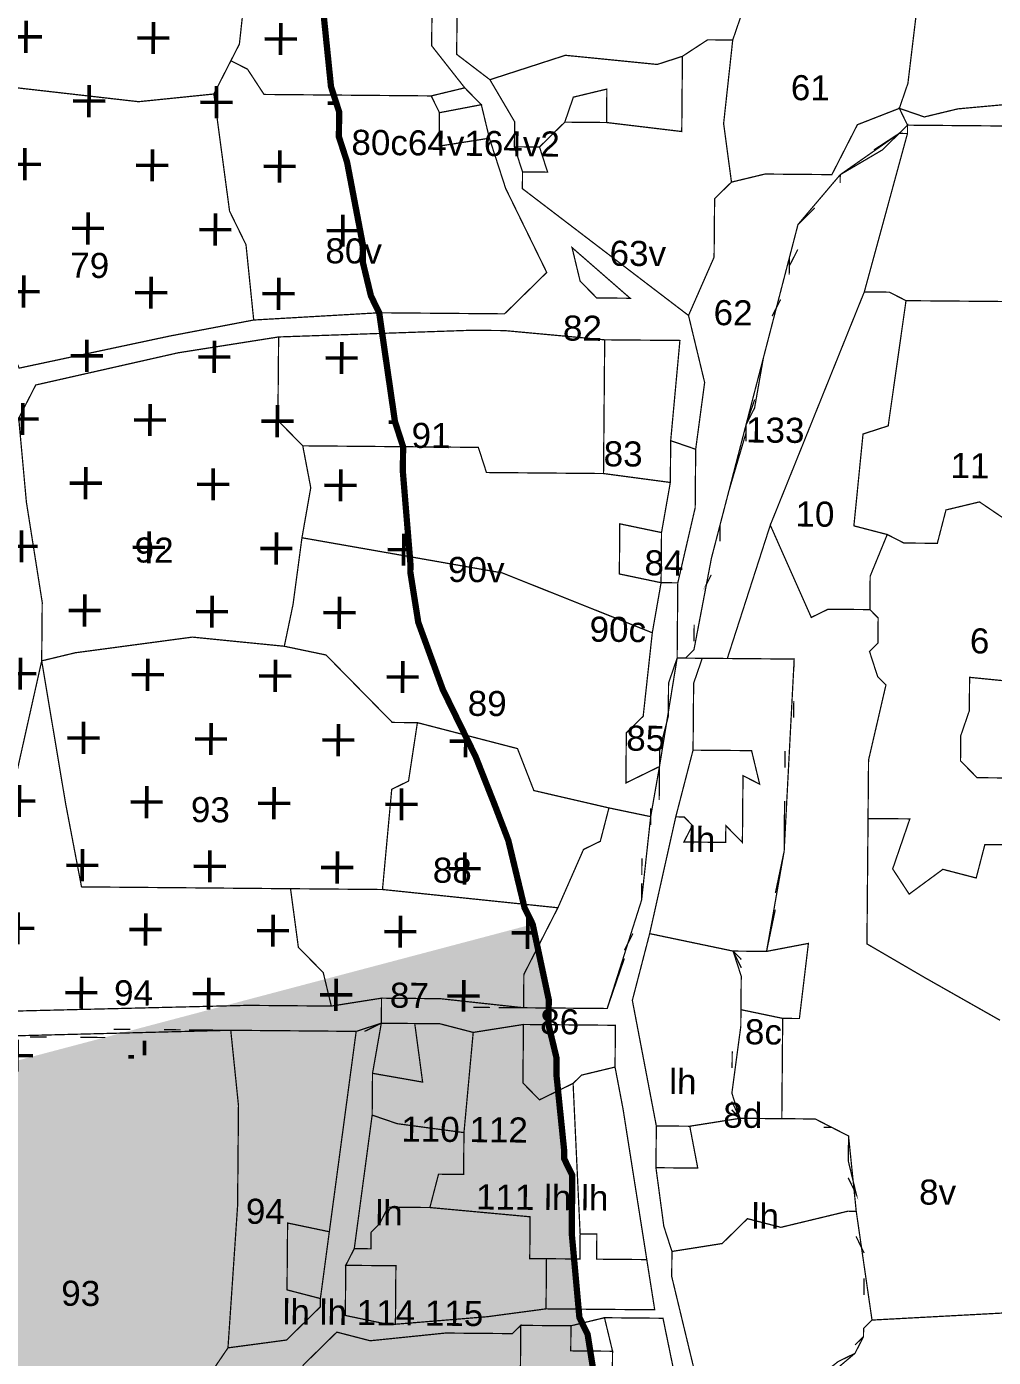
# Model space of a CAD drawing. Header units: metres. Extents: x 266684 to 275933, y 2060666 to 2074564.
# Drawn here: x 275046 to 275508, y 2063734 to 2064371 of the extents above; entities that cross this region are included whole.
import ezdxf

# ---------------------------------------------------------------- set-up
doc = ezdxf.new("R2010")
doc.units = ezdxf.units.M
for name, color, linetype in [('500M CRZ LINE', 2, 'Continuous'), ('CRZ LANDWARD OF HTL', 211, 'Continuous'), ('SURVEY NO.', 7, 'Continuous'), ('SURVEY PLOT BOUNDARY', 35, 'Continuous'), ('VILLAGE BOUNDARY', 212, 'Continuous')]:
    doc.layers.add(name, color=color, linetype=linetype)
doc.styles.add('PDF Arial', font='arial.ttf')

# ---------------------------------------------------------------- blocks, each defined once
blk = doc.blocks.new('ERSUJATA')
at = {"layer": '500M CRZ LINE', "lineweight": 50}
h = blk.add_hatch(dxfattribs=at)
h.set_pattern_fill('CROSS', color=256, scale=4.797511, angle=-0.5013)
h.set_pattern_definition([(359.4987, (256416.294, 2060020.13), (30.729564, 30.19649), [15.2321, -45.69629]), (89.4987, (256423.843, 2060012.447), (-30.19649, 30.729564), [15.2321, -45.69629])])
h.paths.add_polyline_path([(275146.63, 2064674.46), (275146.67, 2064678.46), (275142.88, 2064702.48), (275142.91, 2064706.48), (275139.02, 2064718.51), (275135.34, 2064754.53), (275135.51, 2064774.52), (275131.62, 2064786.55), (275131.97, 2064826.53), (275132.01, 2064830.53), (275132.08, 2064838.53), (275132.11, 2064842.52), (275136.18, 2064850.48), (275144.59, 2064898.39), (275148.8, 2064922.35), (275157.25, 2064974.25), (275157.39, 2064990.24), (275157.46, 2064998.24), (275161.6, 2065014.2), (275169.98, 2065058.11), (275170.08, 2065070.1), (275170.12, 2065074.1), (275170.26, 2065090.09), (275174.57, 2065126.04), (275174.6, 2065130.04), (275174.74, 2065146.03), (275174.88, 2065162.02), (275175.23, 2065202), (275171.31, 2065210.03), (275171.41, 2065222.03), (275171.55, 2065238.02), (275163.87, 2065274.07), (275160.05, 2065294.1), (275156.16, 2065306.13), (275144.48, 2065342.22), (275144.55, 2065350.21), (275148.69, 2065366.17), (275148.72, 2065370.17), (275165.1, 2065414.01), (275169.2, 2065425.97), (275173.3, 2065437.93), (275177.44, 2065453.88), (275181.79, 2065493.83), (275185.96, 2065513.79), (275186.06, 2065525.78), (275186.38, 2065561.76), (275186.59, 2065585.75), (275186.62, 2065589.75), (275182.77, 2065605.78), (275175.19, 2065653.82), (275175.26, 2065661.82), (275175.33, 2065669.82), (275171.37, 2065673.85), (275167.68, 2065709.87), (275163.93, 2065737.89), (275159.86, 2065729.93), (275155.83, 2065725.97), (275151.8, 2065722), (275119.51, 2065686.3), (275115.44, 2065678.34), (275111.44, 2065678.37), (275107.41, 2065674.41), (275107.37, 2065670.41), (275083.14, 2065642.63), (275079.11, 2065638.67), (275075.08, 2065634.71), (275071.05, 2065630.74), (275067.01, 2065626.78), (275058.98, 2065622.85), (275054.95, 2065618.89), (275050.95, 2065618.93), (275022.8, 2065599.18), (275022.76, 2065595.18), (275022.69, 2065587.19), (275022.66, 2065583.19), (275022.62, 2065579.19), (275022.52, 2065567.19), (275014.14, 2065523.29), (275010, 2065507.33), (275001.83, 2065487.41), (274985.52, 2065451.56), (274985.49, 2065447.57), (274981.46, 2065443.6), (274977.42, 2065439.64), (274973.39, 2065435.68), (274969.36, 2065431.71), (274965.36, 2065431.75), (274965.33, 2065427.75), (274969.29, 2065423.72), (275001.06, 2065399.45), (275000.99, 2065391.45), (275004.99, 2065391.42), (275004.95, 2065387.42), (275004.92, 2065383.42), (275004.88, 2065379.42), (275004.85, 2065375.43), (275008.84, 2065375.39), (275008.81, 2065371.39), (275008.77, 2065367.39), (275016.42, 2065327.34), (275016.38, 2065323.35), (275020.35, 2065319.31), (275020.31, 2065315.31), (275020.28, 2065311.32), (275020.24, 2065307.32), (275020.21, 2065303.32), (275024.21, 2065303.28), (275024.17, 2065299.29), (275024.14, 2065295.29), (275024.1, 2065291.29), (275031.78, 2065255.24), (275035.74, 2065251.2), (275035.71, 2065247.21), (275035.67, 2065243.21), (275035.64, 2065239.21), (275035.6, 2065235.21), (275035.57, 2065231.21), (275035.53, 2065227.22), (275035.5, 2065223.22), (275035.46, 2065219.22), (275027.15, 2065183.31), (275027.12, 2065179.31), (275027.08, 2065175.31), (275027.05, 2065171.31), (275027.01, 2065167.31), (275022.98, 2065163.35), (275022.95, 2065159.35), (275022.91, 2065155.36), (275022.88, 2065151.36), (275022.84, 2065147.36), (275014.53, 2065111.45), (275014.5, 2065107.45), (275014.46, 2065103.45), (275014.43, 2065099.45), (275018.39, 2065095.42), (275018.35, 2065091.42), (275018.32, 2065087.42), (275014.29, 2065083.46), (275014.25, 2065079.46), (275014.22, 2065075.46), (275014.18, 2065071.46), (275001.91, 2065039.58), (274997.88, 2065035.62), (274993.84, 2065031.66), (274989.85, 2065031.69), (274989.81, 2065027.7), (274985.81, 2065027.73), (274981.78, 2065023.77), (274977.78, 2065023.8), (274973.75, 2065019.84), (274969.75, 2065019.87), (274933.71, 2065012.19), (274933.67, 2065008.19), (274929.67, 2065008.23), (274925.64, 2065004.27), (274921.64, 2065004.3), (274921.61, 2065000.3), (274917.61, 2065000.34), (274913.58, 2064996.38), (274917.54, 2064992.34), (274921.5, 2064988.31), (274937.18, 2064952.19), (274937.07, 2064940.19), (274941, 2064932.16), (274940.97, 2064928.16), (274940.86, 2064916.17), (274952.5, 2064876.08), (274952.47, 2064872.08), (274952.44, 2064868.09), (274956.43, 2064868.05), (274956.4, 2064864.05), (274956.36, 2064860.05), (274956.33, 2064856.06), (274956.29, 2064852.06), (274963.94, 2064812.01), (274959.87, 2064804.05), (274959.84, 2064800.05), (274959.8, 2064796.05), (274955.77, 2064792.09), (274951.6, 2064772.13), (274939.29, 2064736.25), (274935.26, 2064732.29), (274931.19, 2064724.33), (274927.16, 2064720.37), (274919.13, 2064716.44), (274915.13, 2064716.47), (274911.1, 2064712.51), (274871.12, 2064712.86), (274867.09, 2064708.9), (274863.06, 2064704.93), (274847, 2064697.08), (274844.14, 2064694.68), (274846.75, 2064669.09), (274850.47, 2064637.07), (274850.43, 2064633.07), (274854.19, 2064605.05), (274857.94, 2064577.03), (274861.69, 2064549.01), (274861.66, 2064545.01), (274861.62, 2064541.01), (274865.58, 2064536.98), (274869.44, 2064520.95), (274873.26, 2064500.92), (274873.16, 2064488.93), (274877.12, 2064484.9), (274877.09, 2064480.9), (274877.02, 2064472.9), (274880.91, 2064460.87), (274880.8, 2064448.88), (274884.77, 2064444.85), (274884.59, 2064424.86), (274884.52, 2064416.86), (274888.28, 2064388.84), (274888.21, 2064380.84), (274888.17, 2064376.84), (274891.96, 2064352.82), (274891.78, 2064332.83), (274895.57, 2064308.81), (274899.39, 2064288.78), (274899.36, 2064284.78), (274899.29, 2064276.79), (274903.15, 2064260.76), (274903.11, 2064256.76), (274907.04, 2064248.73), (274910.76, 2064216.71), (274910.65, 2064204.71), (274914.58, 2064196.68), (274914.54, 2064192.69), (274918.47, 2064184.65), (274918.44, 2064180.66), (274922.36, 2064172.63), (274922.26, 2064160.63), (274926.22, 2064156.6), (274926.08, 2064140.61), (274929.97, 2064128.58), (274929.87, 2064116.58), (274933.66, 2064092.56), (274933.59, 2064084.56), (274933.52, 2064076.57), (274933.48, 2064072.57), (274933.45, 2064068.57), (274937.37, 2064060.54), (274937.34, 2064056.54), (274941.06, 2064024.52), (274944.91, 2064008.49), (274948.88, 2064004.46), (274948.81, 2063996.46), (274952.66, 2063980.44), (274956.63, 2063976.4), (274956.59, 2063972.4), (274960.45, 2063956.38), (274964.38, 2063948.35), (274972.23, 2063932.28), (274980.09, 2063916.22), (274983.98, 2063904.19), (274987.94, 2063900.16), (274987.87, 2063892.16), (274991.83, 2063888.13), (274991.8, 2063884.13), (274995.73, 2063876.1), (274995.62, 2063864.11), (275295.82, 2063905.46), (275288.14, 2063941.52), (275284.21, 2063949.55), (275280.35, 2063965.57), (275276.49, 2063981.6), (275269.95, 2063998.67), (275260.85, 2064021.72), (275253, 2064037.78), (275249.07, 2064045.82), (275245.14, 2064053.85), (275233.43, 2064085.94), (275229.64, 2064109.96), (275229.68, 2064113.96), (275226.07, 2064157.97), (275226.17, 2064169.97), (275222.28, 2064182), (275214.74, 2064234.04), (275210.81, 2064242.07), (275206.95, 2064258.1), (275206.99, 2064262.1), (275207.02, 2064266.1), (275199.38, 2064306.15), (275195.49, 2064318.18), (275195.52, 2064322.17), (275195.59, 2064330.17), (275191.7, 2064342.2), (275188.02, 2064378.22), (275188.19, 2064398.21), (275188.23, 2064402.21), (275184.26, 2064406.24), (275184.3, 2064410.24), (275180.69, 2064454.25), (275180.86, 2064474.24), (275180.9, 2064478.24), (275177, 2064490.27), (275173.36, 2064530.29), (275169.46, 2064542.32), (275165.54, 2064550.35), (275165.57, 2064554.34), (275157.99, 2064602.39), (275154.07, 2064610.42), (275154.14, 2064618.42), (275150.21, 2064626.45)])
at = {"layer": 'CRZ LANDWARD OF HTL'}
h = blk.add_hatch(dxfattribs=at)
h.set_pattern_fill('CROSS', color=256, scale=2.99844424, angle=-0.501298008)
h.paths.add_polyline_path([(275565.66, 2063219.37), (275561.7, 2063223.41), (275546.06, 2063263.53), (275534.24, 2063283.62), (275530.28, 2063287.66), (275526.35, 2063295.69), (275506.64, 2063327.85), (275494.79, 2063343.94), (275490.83, 2063347.98), (275482.94, 2063360.04), (275447.31, 2063400.34), (275443.35, 2063404.37), (275431.46, 2063416.47), (275403.69, 2063440.7), (275399.83, 2063456.73), (275399.87, 2063460.73), (275396.01, 2063476.76), (275388.33, 2063512.81), (275388.4, 2063520.8), (275384.51, 2063532.83), (275364.94, 2063580.99), (275357.08, 2063597.05), (275357.15, 2063605.04), (275353.23, 2063613.08), (275349.26, 2063617.11), (275333.62, 2063657.23), (275329.77, 2063673.26), (275318.19, 2063721.34), (275314.41, 2063745.36), (275310.48, 2063753.39), (275306.83, 2063793.41), (275307.07, 2063821.4), (275303.15, 2063829.43), (275303.18, 2063833.43), (275299.5, 2063869.44), (275299.57, 2063877.44), (275295.71, 2063893.47), (275295.82, 2063905.46), (275288.14, 2063941.52), (274995.62, 2063864.11), (274807.22, 2063805.78), (274807.08, 2063789.79), (274811, 2063781.76), (274810.69, 2063745.77), (274806.55, 2063729.81), (274806.41, 2063713.82), (274802.24, 2063693.87), (274798.1, 2063677.91), (274797.89, 2063653.92), (274801.85, 2063649.89), (274805.85, 2063649.85), (274809.88, 2063653.82), (274813.85, 2063649.78), (274821.74, 2063637.72), (274825.63, 2063625.69), (274829.59, 2063621.66), (274837.38, 2063597.6), (274837.34, 2063593.6), (274841.3, 2063589.57), (274841.27, 2063585.57), (274837.24, 2063581.6), (274833.24, 2063581.64), (274829.21, 2063577.68), (274825.21, 2063577.71), (274825.17, 2063573.71), (274829.14, 2063569.68), (274828.93, 2063545.69), (274836.82, 2063533.63), (274848.6, 2063509.53), (274852.46, 2063493.51), (274860.35, 2063481.44), (274860.24, 2063469.45), (274875.92, 2063433.33), (274879.81, 2063421.3), (274887.66, 2063405.23), (274891.63, 2063401.2), (274895.59, 2063397.17), (274899.55, 2063393.13), (274903.55, 2063393.1), (274907.51, 2063389.07), (274907.44, 2063381.07), (274915.12, 2063345.02), (274918.66, 2063293.01), (274918.52, 2063277.01), (274922.45, 2063268.98), (274922.42, 2063264.98), (274926.38, 2063260.95), (274930.31, 2063252.92), (274950.02, 2063220.76), (274961.87, 2063204.66), (274973.72, 2063188.57), (274973.69, 2063184.57), (274977.61, 2063176.54), (274981.44, 2063156.51), (274989.29, 2063140.45), (274993.22, 2063132.42), (275001.11, 2063120.35), (275013, 2063108.25), (275020.92, 2063100.19), (275044.73, 2063079.99), (275072.57, 2063063.75), (275080.5, 2063055.68), (275084.46, 2063051.65), (275099.36, 2063041.52), (275104.27, 2063031.49), (275104.03, 2063003.5), (275107.99, 2062999.47), (275107.92, 2062991.47), (275115.81, 2062979.41), (275127.52, 2062947.32), (275135.31, 2062923.26), (275139.2, 2062911.23), (275186.65, 2062850.84), (275226.1, 2062790.52), (275241.88, 2062766.39), (275241.77, 2062754.39), (275245.66, 2062742.36), (275269.23, 2062694.18), (275296.62, 2062625.96), (275296.51, 2062613.97), (275301.38, 2062598.93), (275296.34, 2062593.98), (275296.09, 2062565.99), (275291.92, 2062546.04), (275291.88, 2062542.04), (275295.64, 2062514.02), (275295.36, 2062482.03), (275299.18, 2062462.01), (275303.14, 2062457.97), (275318.78, 2062417.85), (275334.49, 2062385.73), (275342.38, 2062373.66), (275346.31, 2062365.63), (275345.99, 2062329.65), (275349.96, 2062325.62), (275405.61, 2062289.14), (275445.34, 2062260.81), (275453.26, 2062252.74), (275461.26, 2062252.67), (275509.09, 2062236.26), (275525.01, 2062228.12), (275604.75, 2062203.43), (275640.62, 2062191.12), (275656.57, 2062186.99), (275664.53, 2062182.92), (275684.55, 2062186.74), (275684.62, 2062194.74), (275736.66, 2062202.28), (275780.67, 2062205.89), (275796.69, 2062209.75), (275824.63, 2062203.91), (275829.05, 2062709.27), (275813.06, 2062709.41), (275785.18, 2062721.65), (275781.36, 2062741.67), (275781.39, 2062745.67), (275777.43, 2062749.71), (275765.79, 2062789.79), (275758, 2062813.85), (275754.04, 2062817.88), (275754.08, 2062821.88), (275738.4, 2062858), (275730.62, 2062882.06), (275726.69, 2062890.09), (275722.73, 2062894.13), (275711.05, 2062930.21), (275703.26, 2062954.27), (275699.3, 2062958.31), (275695.37, 2062966.34), (275675.77, 2063010.49), (275667.85, 2063018.56), (275659.99, 2063034.62), (275640.32, 2063070.78), (275636.36, 2063074.81), (275632.43, 2063082.84), (275596.87, 2063131.13), (275588.98, 2063143.2), (275589.02, 2063147.2), (275573.45, 2063195.31)])
at = {"layer": '500M CRZ LINE', "lineweight": 5, "const_width": 3}
blk.add_lwpolyline([(275188.02, 2064378.22), (275191.7, 2064342.2), (275195.59, 2064330.17), (275195.49, 2064318.18), (275199.38, 2064306.15), (275207.02, 2064266.1), (275206.95, 2064258.1), (275210.81, 2064242.07), (275214.74, 2064234.04), (275222.28, 2064182), (275226.17, 2064169.97), (275226.07, 2064157.97), (275229.68, 2064113.96), (275229.64, 2064109.96), (275233.43, 2064085.94), (275245.14, 2064053.85), (275249.07, 2064045.82), (275253, 2064037.78), (275260.85, 2064021.72), (275269.95, 2063998.67), (275276.49, 2063981.6), (275280.35, 2063965.57), (275284.21, 2063949.55), (275288.14, 2063941.52), (275295.82, 2063905.46), (275295.71, 2063893.47), (275299.57, 2063877.44), (275299.5, 2063869.44), (275303.18, 2063833.43), (275303.15, 2063829.43), (275307.07, 2063821.4), (275306.83, 2063793.41), (275310.48, 2063753.39), (275314.41, 2063745.36), (275318.19, 2063721.34)], dxfattribs=at)
at = {"layer": 'SURVEY PLOT BOUNDARY', "lineweight": 18, "const_width": 0.6}
for points in [[(275110.04, 2063691.17), (275142.44, 2063738.87), (275170.46, 2063742.62), (275186.59, 2063758.48), (275186.63, 2063762.47), (275190.9, 2063794.42), (275203.74, 2063890.27), (275215.76, 2063894.17), (275215.87, 2063906.16), (275243.85, 2063905.92), (275283.79, 2063901.57), (275323.76, 2063901.22), (275340.21, 2063953.05), (275344.56, 2063993), (275348.76, 2064016.95), (275357.21, 2064068.86), (275369.21, 2064068.76), (275365.1, 2064056.8), (275364.82, 2064024.81), (275356.55, 2063992.9), (275344.07, 2063937.03), (275335.79, 2063905.11), (275347.26, 2063845.04), (275347.08, 2063825.05), (275350.84, 2063797.02), (275354.73, 2063784.99), (275354.62, 2063773), (275366.2, 2063724.92)], [(275361.96, 2063696.97), (275350.45, 2063753.04), (275322.47, 2063753.29), (275306.45, 2063749.43), (275282.46, 2063749.64), (275278.43, 2063745.68), (275246.45, 2063745.96), (275210.44, 2063742.27), (275194.48, 2063746.41), (275178.35, 2063730.56)], [(275627.28, 2064322.4), (275467.38, 2064323.79), (275463.46, 2064331.83), (275475.41, 2064327.72), (275491.44, 2064331.58), (275571.46, 2064338.88)], [(275252.5, 2064437.63), (275251.8, 2064357.67), (275267.69, 2064345.53), (275279.5, 2064325.44), (275279.4, 2064313.44), (275283.29, 2064301.41), (275283.22, 2064293.42), (275362.65, 2064232.75), (275370.36, 2064200.69), (275366.08, 2064168.74), (275354.13, 2064172.85), (275358.54, 2064220.79), (275322.57, 2064221.1), (275274.63, 2064225.52), (275258.64, 2064225.66), (275166.66, 2064222.47), (275118.62, 2064214.89), (275050.53, 2064199.49), (275042.39, 2064183.57), (275046.04, 2064143.55), (275053.62, 2064095.51), (275053.37, 2064067.52), (275040.89, 2064011.65)], [(275031.91, 2063899.77), (275151.87, 2063902.72), (275191.85, 2063902.37), (275215.87, 2063906.16), (275215.76, 2063894.17), (275203.74, 2063890.27), (275143.77, 2063890.8), (275027.81, 2063887.82)], [(275042.6, 2064207.56), (275114.7, 2064222.92), (275154.74, 2064230.57), (275214.74, 2064234.04), (275274.7, 2064233.52), (275294.86, 2064253.33), (275275.23, 2064293.49), (275267.44, 2064317.55), (275263.58, 2064333.57), (275255.66, 2064341.64), (275239.84, 2064361.77), (275240.54, 2064441.73), (275232.79, 2064469.79), (275216.8, 2064469.93), (275208.81, 2064470), (275180.83, 2064470.24), (275152.74, 2064458.5), (275112.8, 2064462.84), (275100.91, 2064474.94), (275076.96, 2064479.15), (275061.01, 2064483.29), (275041.02, 2064483.46)], [(275540.99, 2064055.26), (275497.05, 2064059.64), (275496.92, 2064043.65), (275492.81, 2064031.69), (275492.71, 2064019.69), (275500.63, 2064011.63), (275512.63, 2064011.52)], [(275520.34, 2063979.47), (275504.35, 2063979.61), (275500.21, 2063963.65), (275484.26, 2063967.79), (275468.16, 2063955.93), (275460.27, 2063968), (275468.48, 2063991.92), (275448.49, 2063992.09), (275448.74, 2064020.08), (275457.05, 2064055.99), (275453.08, 2064060.02), (275449.19, 2064072.05), (275453.22, 2064076.02), (275453.33, 2064088.01), (275449.37, 2064092.04), (275449.51, 2064108.04), (275457.67, 2064127.96), (275465.63, 2064123.89), (275481.62, 2064123.75), (275485.76, 2064139.71), (275501.79, 2064143.56), (275513.71, 2064135.46)], [(275514.38, 2063755.61), (275450.39, 2063752.17), (275442.85, 2063804.22), (275439.17, 2063840.23), (275431.21, 2063844.3), (275423.25, 2063848.37), (275407.26, 2063848.51), (275407.4, 2063864.5), (275407.68, 2063896.49), (275415.67, 2063896.42), (275419.98, 2063932.36), (275399.96, 2063928.54), (275408.38, 2063976.45), (275413.18, 2064068.37), (275381.2, 2064068.65), (275401.75, 2064132.45), (275421.35, 2064088.29), (275429.38, 2064092.22), (275449.37, 2064092.04), (275453.33, 2064088.01), (275453.22, 2064076.02), (275449.19, 2064072.05), (275453.08, 2064060.02), (275457.05, 2064055.99), (275448.74, 2064020.08), (275448.49, 2063992.09), (275447.97, 2063932.12), (275475.81, 2063915.88), (275511.61, 2063895.58)], [(275511.61, 2063895.58), (275475.81, 2063915.88), (275447.97, 2063932.12), (275448.49, 2063992.09), (275468.48, 2063991.92), (275460.27, 2063968), (275468.16, 2063955.93), (275484.26, 2063967.79), (275500.21, 2063963.65), (275504.35, 2063979.61), (275520.34, 2063979.47)], [(275512.63, 2064011.52), (275500.63, 2064011.63), (275492.71, 2064019.69), (275492.81, 2064031.69), (275496.92, 2064043.65), (275497.05, 2064059.64), (275540.99, 2064055.26)]]:
    blk.add_lwpolyline(points, dxfattribs=at)
for points in [[(275404.4, 2064436.3), (275404.3, 2064424.31), (275383.79, 2064364.51), (275371.79, 2064364.62), (275359.73, 2064356.72), (275347.7, 2064352.83), (275303.77, 2064357.21), (275267.69, 2064345.53), (275251.8, 2064357.67), (275252.5, 2064437.63), (275248.64, 2064453.66), (275248.82, 2064473.65), (275272.8, 2064473.44), (275324.87, 2064484.98), (275360.89, 2064488.66), (275400.93, 2064496.31)], [(275152.74, 2064458.5), (275148.5, 2064430.54), (275152.25, 2064402.52), (275147.9, 2064362.58), (275143.83, 2064354.61), (275135.7, 2064338.69), (275099.69, 2064335.01), (275023.8, 2064343.67), (275019.95, 2064359.7), (275008.2, 2064387.79), (275004.59, 2064431.8), (275012.79, 2064455.72), (275028.82, 2064459.58), (275032.88, 2064467.54), (275064.86, 2064467.26), (275076.96, 2064479.15), (275100.91, 2064474.94), (275112.8, 2064462.84)], [(275232.79, 2064469.79), (275240.54, 2064441.73), (275239.84, 2064361.77), (275255.66, 2064341.64), (275239.63, 2064337.78), (275159.68, 2064338.48), (275151.79, 2064350.55), (275143.83, 2064354.61), (275147.9, 2064362.58), (275152.25, 2064402.52), (275148.5, 2064430.54), (275152.74, 2064458.5), (275180.83, 2064470.24), (275208.81, 2064470), (275216.8, 2064469.93)], [(275660.1, 2064418.07), (275663.75, 2064378.05), (275627.49, 2064346.38), (275571.46, 2064338.88), (275491.44, 2064331.58), (275475.41, 2064327.72), (275463.46, 2064331.83), (275467.56, 2064343.79), (275471.87, 2064379.73), (275472.19, 2064415.72), (275484.18, 2064415.61), (275496.21, 2064419.5), (275520.19, 2064419.29), (275536.15, 2064415.16), (275528.36, 2064439.22), (275548.42, 2064447.04), (275568.06, 2064406.88), (275616.09, 2064414.46)], [(275468.29, 2064427.75), (275472.19, 2064415.72), (275471.87, 2064379.73), (275467.56, 2064343.79), (275463.46, 2064331.83), (275443.4, 2064324), (275431.2, 2064300.12), (275399.22, 2064300.4), (275383.19, 2064296.54), (275379.44, 2064324.56), (275383.79, 2064364.51), (275404.3, 2064424.31), (275404.4, 2064436.3), (275444.27, 2064423.96)], [(275383.19, 2064296.54), (275375.13, 2064288.62), (275374.88, 2064260.63), (275362.65, 2064232.75), (275283.22, 2064293.42), (275283.29, 2064301.41), (275295.28, 2064301.31), (275291.39, 2064313.34), (275303.49, 2064325.23), (275323.47, 2064325.05), (275359.42, 2064320.74), (275359.73, 2064356.72), (275371.79, 2064364.62), (275383.79, 2064364.51), (275379.44, 2064324.56)], [(275239.63, 2064337.78), (275243.56, 2064329.75), (275243.42, 2064313.76), (275267.44, 2064317.55), (275275.23, 2064293.49), (275294.86, 2064253.33), (275274.7, 2064233.52), (275214.74, 2064234.04), (275154.74, 2064230.57), (275151.06, 2064266.59), (275143.2, 2064282.65), (275135.7, 2064338.69), (275143.83, 2064354.61), (275151.79, 2064350.55), (275159.68, 2064338.48)], [(275359.73, 2064356.72), (275359.42, 2064320.74), (275323.47, 2064325.05), (275323.61, 2064341.05), (275307.59, 2064337.19), (275303.49, 2064325.23), (275291.39, 2064313.34), (275279.4, 2064313.44), (275279.5, 2064325.44), (275267.69, 2064345.53), (275303.77, 2064357.21), (275347.7, 2064352.83)], [(275135.7, 2064338.69), (275143.2, 2064282.65), (275151.06, 2064266.59), (275154.74, 2064230.57), (275114.7, 2064222.92), (275042.6, 2064207.56), (275026.93, 2064243.68), (275023.21, 2064275.7), (275023.8, 2064343.67), (275099.69, 2064335.01)], [(275263.58, 2064333.57), (275243.56, 2064329.75), (275239.63, 2064337.78), (275255.66, 2064341.64)], [(275323.47, 2064325.05), (275303.49, 2064325.23), (275307.59, 2064337.19), (275323.61, 2064341.05)], [(275267.44, 2064317.55), (275243.42, 2064313.76), (275243.56, 2064329.75), (275263.58, 2064333.57)], [(275467.38, 2064323.79), (275463.35, 2064319.83), (275435.19, 2064300.09), (275415, 2064276.27), (275390.17, 2064180.53), (275373.62, 2064116.7), (275365.24, 2064072.79), (275361.21, 2064068.83), (275357.21, 2064068.86), (275357.35, 2064084.85), (275357.53, 2064104.84), (275365.84, 2064140.76), (275366.08, 2064168.74), (275370.36, 2064200.69), (275362.65, 2064232.75), (275374.88, 2064260.63), (275375.13, 2064288.62), (275383.19, 2064296.54), (275399.22, 2064300.4), (275431.2, 2064300.12), (275443.4, 2064324), (275463.46, 2064331.83)], [(275446.7, 2064244.01), (275401.75, 2064132.45), (275381.2, 2064068.65), (275369.21, 2064068.76), (275361.21, 2064068.83), (275365.24, 2064072.79), (275373.62, 2064116.7), (275390.17, 2064180.53), (275415, 2064276.27), (275435.19, 2064300.09), (275463.35, 2064319.83), (275467.38, 2064323.79), (275467.35, 2064319.8)], [(275535.34, 2064323.2), (275535.24, 2064311.21), (275535.13, 2064299.21), (275530.78, 2064259.27), (275582.75, 2064258.81), (275578.44, 2064222.86), (275574.27, 2064202.91), (275554.35, 2064211.08), (275526.44, 2064219.32), (275526.61, 2064239.31), (275466.65, 2064239.83), (275458.69, 2064243.9), (275446.7, 2064244.01), (275467.35, 2064319.8), (275467.38, 2064323.79)], [(275283.29, 2064301.41), (275279.4, 2064313.44), (275291.39, 2064313.34), (275295.28, 2064301.31)], [(275334.73, 2064240.99), (275318.74, 2064241.13), (275310.82, 2064249.19), (275306.96, 2064265.22)], [(275318.74, 2064241.13), (275334.73, 2064240.99), (275306.96, 2064265.22), (275310.82, 2064249.19)], [(275466.65, 2064239.83), (275458.13, 2064179.93), (275446.1, 2064176.04), (275441.72, 2064132.1), (275457.67, 2064127.96), (275449.51, 2064108.04), (275449.37, 2064092.04), (275429.38, 2064092.22), (275421.35, 2064088.29), (275401.75, 2064132.45), (275446.7, 2064244.01), (275458.69, 2064243.9)], [(275554.35, 2064211.08), (275550.07, 2064179.13), (275545.97, 2064167.17), (275541.8, 2064147.21), (275513.71, 2064135.46), (275501.79, 2064143.56), (275485.76, 2064139.71), (275481.62, 2064123.75), (275465.63, 2064123.89), (275457.67, 2064127.96), (275441.72, 2064132.1), (275446.1, 2064176.04), (275458.13, 2064179.93), (275466.65, 2064239.83), (275526.61, 2064239.31), (275526.44, 2064219.32)], [(275178.2, 2064170.39), (275182.02, 2064150.36), (275177.82, 2064126.41), (275173.54, 2064094.46), (275169.37, 2064074.5), (275125.43, 2064078.88), (275069.4, 2064071.38), (275053.37, 2064067.52), (275053.62, 2064095.51), (275046.04, 2064143.55), (275042.39, 2064183.57), (275050.53, 2064199.49), (275118.62, 2064214.89), (275166.66, 2064222.47), (275166.31, 2064182.49)], [(275322.57, 2064221.1), (275322.01, 2064157.13), (275266.04, 2064157.62), (275262.15, 2064169.65), (275178.2, 2064170.39), (275166.31, 2064182.49), (275166.66, 2064222.47), (275258.64, 2064225.66), (275274.63, 2064225.52)], [(275358.54, 2064220.79), (275354.13, 2064172.85), (275353.95, 2064152.86), (275322.01, 2064157.13), (275322.57, 2064221.1)], [(275322.01, 2064157.13), (275353.95, 2064152.86), (275349.74, 2064128.9), (275329.79, 2064133.07), (275329.58, 2064109.09), (275349.53, 2064104.91), (275345.33, 2064080.96), (275273.62, 2064109.58), (275225.72, 2064117.99), (275177.82, 2064126.41), (275182.02, 2064150.36), (275178.2, 2064170.39), (275262.15, 2064169.65), (275266.04, 2064157.62)], [(275366.08, 2064168.74), (275365.84, 2064140.76), (275357.53, 2064104.84), (275349.53, 2064104.91), (275349.74, 2064128.9), (275353.95, 2064152.86), (275354.13, 2064172.85)], [(275349.74, 2064128.9), (275349.53, 2064104.91), (275329.58, 2064109.09), (275329.79, 2064133.07)], [(275332.81, 2064021.09), (275332.7, 2064009.1), (275348.76, 2064016.95), (275344.56, 2063993), (275324.6, 2063997.17), (275288.7, 2064005.48), (275280.88, 2064025.55), (275233.01, 2064037.96), (275221.02, 2064038.06), (275189.32, 2064070.33), (275169.37, 2064074.5), (275173.54, 2064094.46), (275177.82, 2064126.41), (275225.72, 2064117.99), (275273.62, 2064109.58), (275345.33, 2064080.96), (275340.98, 2064041.01), (275332.91, 2064033.09)], [(275357.53, 2064104.84), (275357.35, 2064084.85), (275357.21, 2064068.86), (275348.76, 2064016.95), (275332.7, 2064009.1), (275332.81, 2064021.09), (275332.91, 2064033.09), (275340.98, 2064041.01), (275345.33, 2064080.96), (275349.53, 2064104.91)], [(275169.37, 2064074.5), (275189.32, 2064070.33), (275221.02, 2064038.06), (275233.01, 2064037.96), (275228.77, 2064010.01), (275220.74, 2064006.08), (275216.32, 2063958.14), (275172.35, 2063958.52), (275072.41, 2063959.4), (275064.77, 2063999.45), (275053.37, 2064067.52), (275069.4, 2064071.38), (275125.43, 2064078.88)], [(275172.35, 2063958.52), (275176.1, 2063930.5), (275187.99, 2063918.4), (275191.85, 2063902.37), (275151.87, 2063902.72), (275031.91, 2063899.77), (275027.99, 2063907.81), (275036.44, 2063959.71), (275036.65, 2063983.7), (275040.89, 2064011.65), (275053.37, 2064067.52), (275064.77, 2063999.45), (275072.41, 2063959.4)], [(275413.18, 2064068.37), (275408.38, 2063976.45), (275399.96, 2063928.54), (275383.97, 2063928.68), (275344.07, 2063937.03), (275356.55, 2063992.9), (275360.55, 2063992.86), (275364.51, 2063988.83), (275360.44, 2063980.87), (275380.43, 2063980.69), (275380.5, 2063988.69), (275388.42, 2063980.62), (275388.7, 2064012.61), (275396.66, 2064008.54), (275392.81, 2064024.57), (275364.82, 2064024.81), (275365.1, 2064056.8), (275369.21, 2064068.76), (275381.2, 2064068.65)], [(275324.6, 2063997.17), (275320.47, 2063981.22), (275312.44, 2063977.29), (275300.2, 2063949.41), (275216.32, 2063958.14), (275220.74, 2064006.08), (275228.77, 2064010.01), (275233.01, 2064037.96), (275280.88, 2064025.55), (275288.7, 2064005.48)], [(275392.81, 2064024.57), (275396.66, 2064008.54), (275388.7, 2064012.61), (275388.42, 2063980.62), (275380.5, 2063988.69), (275380.43, 2063980.69), (275360.44, 2063980.87), (275364.51, 2063988.83), (275360.55, 2063992.86), (275356.55, 2063992.9), (275364.82, 2064024.81)], [(275340.21, 2063953.05), (275323.76, 2063901.22), (275287.79, 2063901.53), (275283.79, 2063901.57), (275283.93, 2063917.56), (275300.2, 2063949.41), (275312.44, 2063977.29), (275320.47, 2063981.22), (275324.6, 2063997.17), (275344.56, 2063993)], [(275283.93, 2063917.56), (275283.79, 2063901.57), (275243.85, 2063905.92), (275215.87, 2063906.16), (275191.85, 2063902.37), (275187.99, 2063918.4), (275176.1, 2063930.5), (275172.35, 2063958.52), (275216.32, 2063958.14), (275300.2, 2063949.41)], [(275363.25, 2063844.9), (275347.26, 2063845.04), (275335.79, 2063905.11), (275344.07, 2063937.03), (275383.97, 2063928.68), (275387.86, 2063916.65), (275387.72, 2063900.66), (275387.65, 2063892.66), (275383.38, 2063860.71), (275387.27, 2063848.68)], [(275407.68, 2063896.49), (275387.72, 2063900.66), (275387.86, 2063916.65), (275383.97, 2063928.68), (275399.96, 2063928.54), (275419.98, 2063932.36), (275415.67, 2063896.42)], [(275387.27, 2063848.68), (275383.38, 2063860.71), (275387.65, 2063892.66), (275387.72, 2063900.66), (275407.68, 2063896.49), (275407.4, 2063864.5), (275407.26, 2063848.51)], [(275037.95, 2063675.81), (275017.93, 2063671.99), (275010.84, 2063776.01), (275019.54, 2063855.9), (275023.78, 2063883.85), (275023.81, 2063887.85), (275027.81, 2063887.82), (275143.77, 2063890.8), (275147.46, 2063854.78), (275147.04, 2063806.8), (275142.44, 2063738.87), (275110.04, 2063691.17)], [(275203.74, 2063890.27), (275190.9, 2063794.42), (275170.95, 2063798.6), (275170.67, 2063766.61), (275186.63, 2063762.47), (275186.59, 2063758.48), (275170.46, 2063742.62), (275142.44, 2063738.87), (275147.04, 2063806.8), (275147.46, 2063854.78), (275143.77, 2063890.8), (275199.74, 2063890.31)], [(275243.74, 2063893.92), (275259.7, 2063889.78), (275283.72, 2063893.57), (275327.69, 2063893.19), (275327.52, 2063873.2), (275331.34, 2063853.17), (275342.7, 2063781.1), (275346.49, 2063757.08), (275294.52, 2063757.53), (275266.51, 2063753.78), (275222.5, 2063750.17), (275218.5, 2063750.2), (275198.55, 2063754.37), (275198.76, 2063778.36), (275202.83, 2063786.32), (275211.38, 2063850.22), (275211.56, 2063870.21), (275215.76, 2063894.17)], [(275259.7, 2063889.78), (275255.28, 2063841.84), (275223.34, 2063846.12), (275211.38, 2063850.22), (275211.56, 2063870.21), (275235.51, 2063866.01), (275231.75, 2063894.03), (275243.74, 2063893.92)], [(275231.75, 2063894.03), (275235.51, 2063866.01), (275211.56, 2063870.21), (275215.76, 2063894.17)], [(275283.47, 2063865.59), (275291.4, 2063857.52), (275307.46, 2063865.38), (275310.83, 2063793.38), (275310.72, 2063781.38), (275294.73, 2063781.52), (275286.74, 2063781.59), (275286.91, 2063801.58), (275238.98, 2063806), (275243.12, 2063821.96), (275255.11, 2063821.85), (275255.28, 2063841.84), (275259.7, 2063889.78), (275283.72, 2063893.57), (275283.54, 2063873.58)], [(275307.46, 2063865.38), (275291.4, 2063857.52), (275283.47, 2063865.59), (275283.54, 2063873.58), (275283.72, 2063893.57), (275327.69, 2063893.19), (275327.52, 2063873.2), (275311.49, 2063869.34)], [(275342.7, 2063781.1), (275318.72, 2063781.31), (275318.82, 2063793.31), (275310.83, 2063793.38), (275307.46, 2063865.38), (275311.49, 2063869.34), (275327.52, 2063873.2), (275331.34, 2063853.17)], [(275243.12, 2063821.96), (275238.98, 2063806), (275218.99, 2063806.17), (275214.92, 2063798.21), (275210.89, 2063794.25), (275210.82, 2063786.25), (275202.83, 2063786.32), (275211.38, 2063850.22), (275223.34, 2063846.12), (275255.28, 2063841.84), (275255.11, 2063821.85)], [(275439.17, 2063840.23), (275442.85, 2063804.22), (275438.85, 2063804.25), (275406.8, 2063796.53), (275390.85, 2063800.67), (275378.75, 2063788.78), (275354.73, 2063784.99), (275350.84, 2063797.02), (275347.08, 2063825.05), (275367.07, 2063824.87), (275363.25, 2063844.9), (275387.27, 2063848.68), (275407.26, 2063848.51), (275423.25, 2063848.37), (275431.21, 2063844.3)], [(275367.07, 2063824.87), (275347.08, 2063825.05), (275347.26, 2063845.04), (275363.25, 2063844.9)], [(275266.51, 2063753.78), (275222.5, 2063750.17), (275222.74, 2063778.15), (275198.76, 2063778.36), (275202.83, 2063786.32), (275210.82, 2063786.25), (275210.89, 2063794.25), (275214.92, 2063798.21), (275218.99, 2063806.17), (275238.98, 2063806), (275286.91, 2063801.58), (275286.74, 2063781.59), (275294.73, 2063781.52), (275294.52, 2063757.53)], [(275442.85, 2063804.22), (275450.39, 2063752.17), (275446.36, 2063748.21), (275446.32, 2063744.21), (275442.25, 2063736.25), (275414.06, 2063712.5), (275410.06, 2063712.54), (275374.02, 2063704.86), (275366.2, 2063724.92), (275354.62, 2063773), (275354.73, 2063784.99), (275378.75, 2063788.78), (275390.85, 2063800.67), (275406.8, 2063796.53), (275438.85, 2063804.25)], [(275190.9, 2063794.42), (275186.63, 2063762.47), (275170.67, 2063766.61), (275170.95, 2063798.6)], [(275318.82, 2063793.31), (275318.72, 2063781.31), (275342.7, 2063781.1), (275346.49, 2063757.08), (275294.52, 2063757.53), (275294.73, 2063781.52), (275310.72, 2063781.38), (275310.83, 2063793.38)], [(275222.5, 2063750.17), (275218.5, 2063750.2), (275198.55, 2063754.37), (275198.76, 2063778.36), (275222.74, 2063778.15)], [(275637.68, 2063682.56), (275573.58, 2063667.13), (275565.55, 2063663.2), (275545.49, 2063655.38), (275529.43, 2063647.52), (275505.37, 2063639.73), (275501.69, 2063675.75), (275497.9, 2063699.78), (275498.01, 2063711.77), (275417.95, 2063700.47), (275417.99, 2063704.47), (275414.06, 2063712.5), (275442.25, 2063736.25), (275446.32, 2063744.21), (275446.36, 2063748.21), (275450.39, 2063752.17), (275514.38, 2063755.61), (275562.39, 2063759.19), (275578.52, 2063775.04), (275606.29, 2063750.81), (275614.04, 2063722.75), (275633.78, 2063694.59)], [(275282.46, 2063749.64), (275282.18, 2063717.66), (275266.19, 2063717.8), (275262.02, 2063697.84), (275230.07, 2063702.12), (275218.08, 2063702.22), (275206.09, 2063702.33), (275182.07, 2063698.54), (275178.35, 2063730.56), (275194.48, 2063746.41), (275210.44, 2063742.27), (275246.45, 2063745.96), (275278.43, 2063745.68)], [(275306.45, 2063749.43), (275306.34, 2063737.44), (275326.33, 2063737.26), (275326.19, 2063721.27), (275318.19, 2063721.34), (275322.02, 2063701.31), (275361.96, 2063696.97), (275369.81, 2063680.9), (275365.81, 2063680.94), (275349.82, 2063681.08), (275345.62, 2063657.12), (275325.63, 2063657.3), (275321.81, 2063677.33), (275309.81, 2063677.43), (275305.89, 2063685.46), (275297.93, 2063689.53), (275297.96, 2063693.53), (275302.17, 2063717.48), (275282.18, 2063717.66), (275282.46, 2063749.64), (275298.45, 2063749.5)], [(275326.33, 2063737.26), (275306.34, 2063737.44), (275306.45, 2063749.43), (275322.47, 2063753.29)], [(275350.45, 2063753.04), (275361.96, 2063696.97), (275322.02, 2063701.31), (275318.19, 2063721.34), (275326.19, 2063721.27), (275326.33, 2063737.26), (275322.47, 2063753.29)]]:
    blk.add_lwpolyline(points, close=True, dxfattribs=at)
at = {"layer": 'VILLAGE BOUNDARY', "lineweight": 0, "const_width": 0.6}
for points in [[(275467.38, 2064323.79), (275463.35, 2064319.83), (275455.29, 2064311.91), (275435.19, 2064300.09), (275435.16, 2064296.09)], [(275451.29, 2064311.94), (275463.35, 2064319.83), (275467.35, 2064319.8), (275467.38, 2064323.79), (275491.37, 2064323.58)], [(275415, 2064276.27), (275423.06, 2064284.2)], [(275414.89, 2064264.28), (275410.82, 2064256.32)], [(275410.79, 2064252.32), (275410.86, 2064260.31)], [(275406.69, 2064240.36), (275402.62, 2064232.4)], [(275390.1, 2064172.53), (275390.17, 2064180.53), (275394.24, 2064188.49), (275398.45, 2064212.44)], [(275394.28, 2064192.49), (275390.17, 2064180.53), (275390.14, 2064176.53), (275381.9, 2064148.61)], [(275377.69, 2064124.66), (275377.76, 2064132.65)], [(275365.35, 2064084.78), (275365.28, 2064076.79)], [(275348.62, 2064000.96), (275348.83, 2064024.95), (275352.97, 2064040.91), (275353.11, 2064056.9), (275357.21, 2064068.86), (275369.21, 2064068.76)], [(275409.18, 2064068.41), (275413.18, 2064068.37), (275413.14, 2064064.37), (275413.18, 2064068.37), (275373.2, 2064068.72)], [(275413, 2064048.38), (275412.93, 2064040.38)], [(275408.73, 2064016.43), (275408.8, 2064024.43)], [(275344.52, 2063989), (275344.59, 2063997)], [(275408.52, 2063992.44), (275408.59, 2064000.44)], [(275408.55, 2063996.44), (275408.38, 2063976.45), (275404.2, 2063956.49)], [(275340.31, 2063965.05), (275340.38, 2063973.05)], [(275340.28, 2063961.05), (275340.21, 2063953.05)], [(275387.93, 2063924.65), (275383.97, 2063928.68), (275399.96, 2063928.54), (275404.13, 2063948.5)], [(275336.07, 2063937.1), (275332, 2063929.14)], [(275387.97, 2063928.65), (275383.97, 2063928.68), (275387.9, 2063920.65)], [(275307.77, 2063901.36), (275323.76, 2063901.22), (275331.97, 2063925.14)], [(275227.86, 2063906.06), (275219.87, 2063906.13)], [(275231.86, 2063906.02), (275239.85, 2063905.95)], [(275259.8, 2063901.78), (275267.8, 2063901.71)], [(275311.77, 2063901.32), (275271.8, 2063901.67)], [(275387.76, 2063904.66), (275387.69, 2063896.66)], [(275087.81, 2063891.29), (275095.8, 2063891.22)], [(275111.79, 2063891.08), (275119.79, 2063891.01)], [(275163.76, 2063890.62), (275123.79, 2063890.97)], [(275159.76, 2063890.66), (275203.74, 2063890.27)], [(275215.76, 2063894.17), (275207.73, 2063890.24)], [(275055.79, 2063887.57), (275047.8, 2063887.64)], [(275083.78, 2063887.33), (275071.78, 2063887.43)], [(275383.48, 2063872.71), (275383.55, 2063880.7)], [(275387.27, 2063848.68), (275383.34, 2063856.72)], [(275383.31, 2063852.72), (275387.27, 2063848.68), (275419.25, 2063848.4)], [(275438.99, 2063820.24), (275442.92, 2063812.21), (275439.06, 2063828.24), (275439.17, 2063840.23), (275431.21, 2063844.3), (275427.21, 2063844.34)], [(275442.74, 2063792.22), (275446.67, 2063784.19)], [(275446.5, 2063764.2), (275446.57, 2063772.2)], [(275446.32, 2063744.21), (275442.25, 2063736.25), (275434.22, 2063732.32), (275414.1, 2063716.5)], [(275442.29, 2063740.25), (275446.32, 2063744.21), (275446.36, 2063748.21)]]:
    blk.add_lwpolyline(points, dxfattribs=at)
blk.add_lwpolyline([(275369.49, 2064100.74), (275373.55, 2064108.7)], close=True, dxfattribs=at)
at = {"layer": 'SURVEY NO.', "attachment_point": 7, "rotation": 359.4987, "style": 'PDF Arial'}
for s, insert, char_height in [('61', (275411.52, 2064335.59), 11.994), ('80c64v164v2', (275201.41, 2064309.44), 11.9938), ('80v', (275188.96, 2064257.57), 11.994), ('63v', (275324.87, 2064256.38), 11.994), ('79', (275066.97, 2064250.64), 11.994), ('62', (275374.6, 2064227.96), 11.994), ('82', (275302.57, 2064220.59), 11.994), ('133', (275390.1, 2064171.84), 11.994), ('91', (275230.16, 2064169.25), 11.994), ('83', (275322.03, 2064160.45), 11.994), ('11', (275487.89, 2064155), 11.994), ('10', (275413.73, 2064131.65), 11.994), ('92', (275097.76, 2064114.43), 11.994), ('84', (275341.57, 2064108.29), 11.994), ('90v', (275247.59, 2064105.12), 11.994), ('90c', (275315.3, 2064076.54), 11.994), ('6', (275497.15, 2064070.95), 11.99), ('89', (275257.03, 2064041.06), 11.994), ('85', (275332.84, 2064024.4), 11.994), ('93', (275124.65, 2063990.24), 11.994), ('lh', (275362.4, 2063976.17), 11.994), ('88', (275240.34, 2063961.24), 11.994), ('94', (275087.91, 2063902.6), 11.994), ('87', (275219.82, 2063901.44), 11.994), ('86', (275291.67, 2063888.82), 11.994), ('8c', (275389.58, 2063883.96), 11.994), ('lh', (275353.39, 2063860.29), 11.994), ('8d', (275379.23, 2063844.07), 11.994), ('110 112', (275225.26, 2063837.42), 11.994), ('8v', (275472.86, 2063807.27), 11.994), ('111 lh lh', (275260.96, 2063805.12), 11.994), ('94', (275150.96, 2063798.09), 11.994), ('lh', (275212.92, 2063797.54), 11.994), ('lh', (275392.8, 2063795.97), 11.994), ('93', (275062.66, 2063758.87), 11.994), ('lh lh 114 115', (275168.53, 2063749.95), 11.9938)]:
    blk.add_mtext(s, dxfattribs=dict(at, insert=insert, char_height=char_height))

msp = doc.modelspace()

# ---------------------------------------------------------------- block references
msp.add_blockref('ERSUJATA', (0, 0))

doc.saveas('drawing.dxf')
